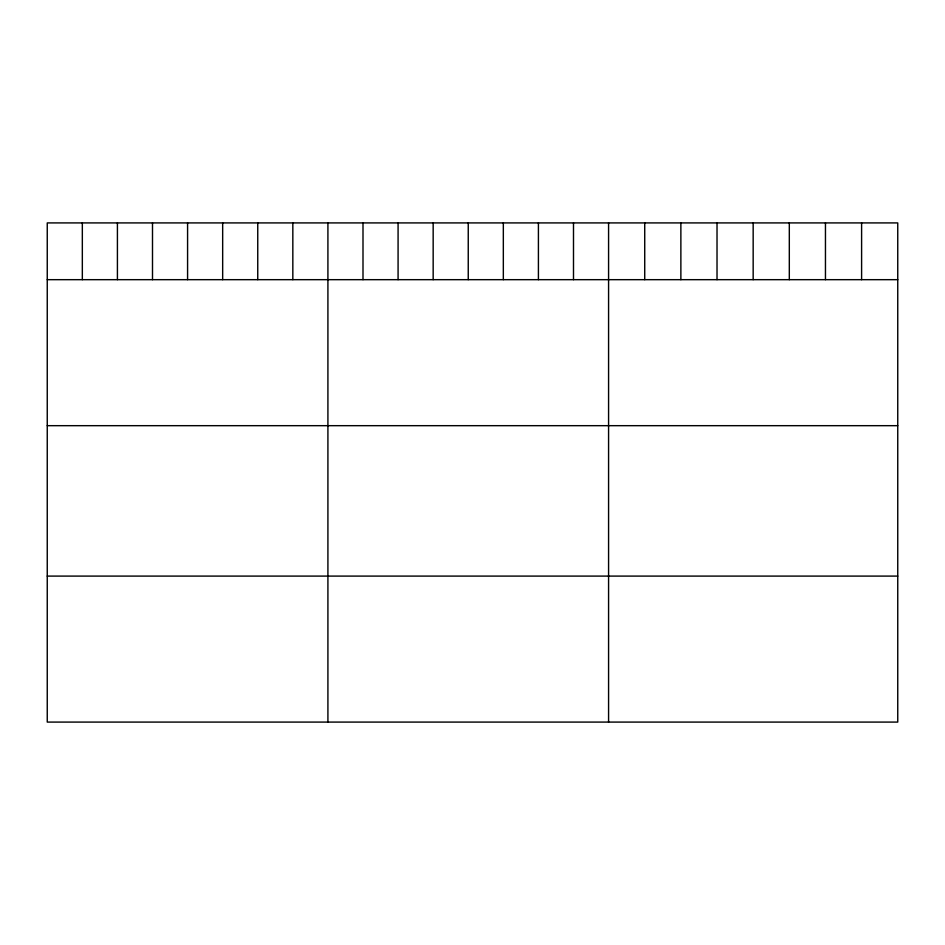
<?xml version="1.0" encoding="UTF-8"?>
<svg xmlns="http://www.w3.org/2000/svg" width="945" height="945" viewBox="0 0 945 945"><rect width="100%" height="100%" fill="white"/><g stroke="black" fill="none" stroke-linecap="round" stroke-linejoin="round"><path stroke-width="1.42" d="M897.75 279.673L897.75 722.086L47.25 722.086L47.25 222.914L897.75 222.914L897.75 279.673L47.25 279.673M47.25 425.675L897.75 425.675M47.25 576.096L897.75 576.096M861.604 222.914L861.604 279.673M825.457 222.914L825.457 279.673M789.311 222.914L789.311 279.673M753.165 222.914L753.165 279.673M717.019 222.914L717.019 279.673M680.872 222.914L680.872 279.673M644.726 222.914L644.726 279.673M608.58 222.914L608.58 722.086M573.497 222.914L573.497 279.673M538.414 222.914L538.414 279.673M503.331 222.914L503.331 279.673M468.247 222.914L468.247 279.673M433.164 222.914L433.164 279.673M398.081 222.914L398.081 279.673M362.998 222.914L362.998 279.673M327.915 222.914L327.915 722.086M292.832 222.914L292.832 279.673M257.749 222.914L257.749 279.673M222.666 222.914L222.666 279.673M187.583 222.914L187.583 279.673M152.499 222.914L152.499 279.673M117.416 222.914L117.416 279.673M82.333 222.914L82.333 279.673"/></g></svg>
